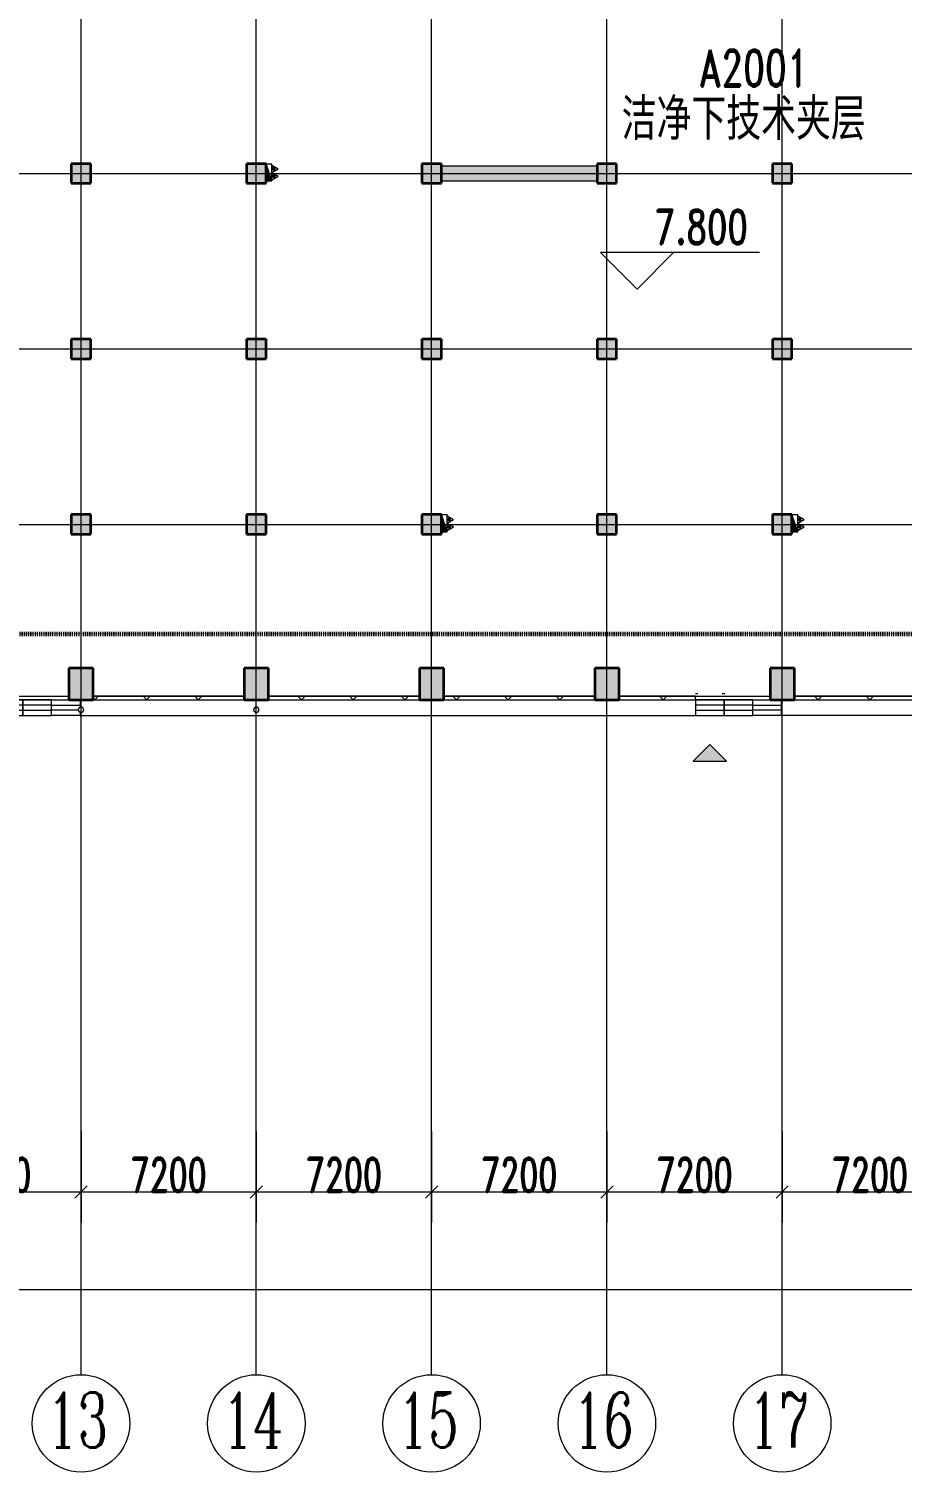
# Model space of a CAD drawing. Header units: millimetres. Extents: x -172041 to 399210, y -31706 to 192400.
# Drawn here: x 84258 to 120125, y -31706 to 27541 of the extents above; entities that cross this region are included whole.
import ezdxf

# ---------------------------------------------------------------- set-up
doc = ezdxf.new("R2010")
doc.units = ezdxf.units.MM
doc.linetypes.add('划线', pattern=[6.36, 3.18, -3.18])
doc.linetypes.add('轴网线', pattern=[22.04, 18.38, -1.83, 0, -1.83])
doc.layers.get('0').update_dxf_attribs({"color": 8})
doc.layers.get('Defpoints').update_dxf_attribs({"color": 8})
for name, color, linetype, lineweight in [('A-ANNO-DIMS', 8, 'Continuous', 9), ('A-ANNO-NOTE', 8, 'Continuous', 5), ('A-AREA', 8, 'Continuous', 5), ('A-AREA-IDEN', 8, 'Continuous', 9), ('A-DETL-GENF', 8, 'Continuous', 18), ('A-GLAZ', 8, 'Continuous', 5), ('A-WALL', 8, 'Continuous', 5), ('A-WALL-FNSH', 8, 'Continuous', 9), ('A-WALL-PATT', 8, 'Continuous', 9), ('M-EQPM', 8, 'Continuous', 5), ('P-PIPE', 8, 'Continuous', 5), ('S-COLS', 8, 'Continuous', 5), ('S-GRID', 8, 'Continuous', 9), ('S-GRID-IDEN', 8, 'Continuous', 9)]:
    doc.layers.add(name, color=color, linetype=linetype, lineweight=lineweight)
doc.styles.add('RomanC_1', font='romanc__.ttf', dxfattribs={"width": 0.65, "height": 2250})
doc.styles.add('RomanD', font='romand__.ttf', dxfattribs={"width": 0.7, "height": 1500})
doc.styles.add('RomanD_1', font='romand__.ttf', dxfattribs={"width": 0.7, "height": 1400})
doc.styles.add('RomanD_3', font='romand__.ttf', dxfattribs={"width": 0.65, "height": 1400})
doc.styles.add('仿宋_2', font='', dxfattribs={"width": 0.7, "height": 1500})
doc.styles.get('仿宋_2').set_extended_font_data('FangSong')
doc.dimstyles.new('第一_二道尺寸线', dxfattribs={"dimscale": 304.8, "dimtxt": 1405.004626, "dimasz": 1.64042, "dimexe": 4.10105, "dimexo": 0.0625, "dimgap": 0, "dimtad": 1, "dimdec": 0, "dimzin": 0, "dimdsep": 46, "dimtxsty": 'RomanD_3', "dimblk1": 'OBLIQUE', "dimblk2": 'OBLIQUE', "dimsah": 1, "dimcen": 0.09, "dimazin": 0, "dimtfac": 1, "dimtdec": 4, "dimtix": 1, "dimtmove": 0, "dimatfit": 3, "dimfxl": 8.2021, "dimfxlon": 1, "dimtvp": 1, "dimtolj": 1, "dimtzin": 0, "dimlwd": 18, "dimlwe": 18, "dimarcsym": 2})

# ---------------------------------------------------------------- blocks, each defined once
blk = doc.blocks.new('X-AR-F3-00-W-002_HLP2_rvt-1-LAY-2F-1_500-A')
at = {"layer": 'P-PIPE', "color": 96, "true_color": 0x007f00}
for centre, start, end in [((86400, -411), 0, 180), ((86400, -411), 180, 360), ((93600, -411), 0, 180), ((93600, -411), 180, 360)]:
    blk.add_arc(centre, 110, start, end, dxfattribs=at)
blk = doc.blocks.new('X-ST-F3-02-C-001_HLP2_rvt-1-LAY-2F-1_500-A')
at = {"layer": 'S-COLS', "true_color": 0xc0c0c0}
for points in [[(86800, 21200), (86800, 22000), (86000, 22000), (86000, 21200)], [(94000, 21200), (94000, 22000), (93200, 22000), (93200, 21200)], [(101200, 21200), (101200, 22000), (100400, 22000), (100400, 21200)], [(108400, 21200), (108400, 22000), (107600, 22000), (107600, 21200)], [(115600, 21200), (115600, 22000), (114800, 22000), (114800, 21200)], [(86000, 14000), (86800, 14000), (86800, 14800), (86000, 14800)], [(94000, 14000), (94000, 14800), (93200, 14800), (93200, 14000)], [(101200, 14000), (101200, 14800), (100400, 14800), (100400, 14000)], [(108400, 14000), (108400, 14800), (107600, 14800), (107600, 14000)], [(114800, 14000), (115600, 14000), (115600, 14800), (114800, 14800)], [(86800, 6800), (86800, 7600), (86000, 7600), (86000, 6800)], [(94000, 6800), (94000, 7600), (93200, 7600), (93200, 6800)], [(101200, 6800), (101200, 7600), (100400, 7600), (100400, 6800)], [(108400, 6800), (108400, 7600), (107600, 7600), (107600, 6800)], [(115600, 6800), (115600, 7600), (114800, 7600), (114800, 6800)], [(86900, 0), (86900, 1300), (85900, 1300), (85900, 0), (86360, 0)], [(93100, 0), (94100, 0), (94100, 1300), (93100, 1300), (93100, 40)], [(100300, 0), (101300, 0), (101300, 1300), (100300, 1300), (100300, 83)], [(108500, 0), (108500, 1300), (107500, 1300), (107500, 0)], [(115700, 0), (115700, 1300), (114700, 1300), (114700, 0), (115160, 0)]]:
    blk.add_hatch(color=9, dxfattribs=at).paths.add_polyline_path(points, flags=0)
at = {"layer": 'S-COLS', "color": 7, "lineweight": 35}
for p, q in [((86800, 22000), (86000, 22000)), ((86000, 22000), (86000, 21200)), ((86800, 21200), (86800, 22000)), ((94000, 22000), (93200, 22000)), ((93200, 22000), (93200, 21200)), ((94000, 21200), (94000, 22000)), ((101200, 22000), (100400, 22000)), ((100400, 22000), (100400, 21200)), ((101200, 21200), (101200, 22000)), ((108400, 22000), (107600, 22000)), ((107600, 22000), (107600, 21200)), ((108400, 21200), (108400, 22000)), ((115600, 22000), (114800, 22000)), ((114800, 22000), (114800, 21200)), ((115600, 21200), (115600, 22000)), ((86000, 21200), (86800, 21200)), ((93200, 21200), (94000, 21200)), ((100400, 21200), (101200, 21200)), ((107600, 21200), (108400, 21200)), ((114800, 21200), (115600, 21200)), ((86800, 14800), (86000, 14800)), ((86000, 14800), (86000, 14000)), ((86800, 14000), (86800, 14800)), ((94000, 14800), (93200, 14800)), ((93200, 14800), (93200, 14000)), ((94000, 14000), (94000, 14800)), ((101200, 14800), (100400, 14800)), ((100400, 14800), (100400, 14000)), ((101200, 14000), (101200, 14800)), ((108400, 14800), (107600, 14800)), ((107600, 14800), (107600, 14000)), ((108400, 14000), (108400, 14800)), ((115600, 14800), (114800, 14800)), ((114800, 14800), (114800, 14000)), ((115600, 14000), (115600, 14800)), ((86000, 14000), (86800, 14000)), ((93200, 14000), (94000, 14000)), ((100400, 14000), (101200, 14000)), ((107600, 14000), (108400, 14000)), ((114800, 14000), (115600, 14000)), ((86800, 7600), (86000, 7600)), ((86000, 7600), (86000, 6800)), ((86800, 6800), (86800, 7600)), ((94000, 7600), (93200, 7600)), ((93200, 7600), (93200, 6800)), ((94000, 6800), (94000, 7600)), ((101200, 7600), (100400, 7600)), ((100400, 7600), (100400, 6800)), ((101200, 6800), (101200, 7600)), ((108400, 7600), (107600, 7600)), ((107600, 7600), (107600, 6800)), ((108400, 6800), (108400, 7600)), ((115600, 7600), (114800, 7600)), ((114800, 7600), (114800, 6800)), ((115600, 6800), (115600, 7600)), ((86000, 6800), (86800, 6800)), ((93200, 6800), (94000, 6800)), ((100400, 6800), (101200, 6800)), ((107600, 6800), (108400, 6800)), ((114800, 6800), (115600, 6800)), ((86900, 1300), (85900, 1300)), ((85900, 1300), (85900, 0)), ((86900, 0), (86900, 1300)), ((94100, 1300), (93100, 1300)), ((93100, 1300), (93100, 0)), ((94100, 0), (94100, 1300)), ((101300, 1300), (100300, 1300)), ((100300, 1300), (100300, 0)), ((101300, 0), (101300, 1300)), ((108500, 1300), (107500, 1300)), ((107500, 1300), (107500, 0)), ((108500, 0), (108500, 1300)), ((115700, 1300), (114700, 1300)), ((114700, 1300), (114700, 0)), ((115700, 0), (115700, 1300)), ((85900, 0), (86900, 0)), ((93100, 0), (94100, 0)), ((100300, 0), (101300, 0)), ((107500, 0), (108500, 0)), ((114700, 0), (115700, 0))]:
    blk.add_line(p, q, dxfattribs=at)
blk = doc.blocks.new('三列窗 - XC3612-4606075-LAY-2F-1_500-A')
at = {"layer": 'A-GLAZ'}
for p, q in [((-1760, 187), (-1760, 325)), ((-1760, 325), (-587, 325)), ((-1693, 108), (-587, 108)), ((-587, 325), (-587, -325)), ((587, 325), (-587, 325)), ((-587, 325), (-587, -325)), ((587, 108), (-587, 108)), ((587, 325), (587, -325)), ((1760, 325), (587, 325)), ((587, -325), (587, 325)), ((1760, 108), (587, 108)), ((1760, -325), (1760, 325)), ((-1760, -325), (-1760, -15)), ((-587, -108), (-1760, -108)), ((-587, -325), (-1300, -325)), ((-587, -108), (587, -108)), ((-587, -325), (587, -325)), ((587, -108), (1760, -108)), ((587, -325), (1760, -325))]:
    blk.add_line(p, q, dxfattribs=at)
blk = doc.blocks.new('三列窗 - XC3612-V39-LAY-2F-1_500-A')
at = {"layer": 'A-GLAZ'}
for p, q in [((-1760, -325), (-1760, 325)), ((-1760, 325), (-587, 325)), ((-1760, 108), (-587, 108)), ((-587, 325), (-587, -325)), ((587, 325), (-587, 325)), ((-587, 325), (-587, -325)), ((587, 108), (-587, 108)), ((587, 325), (587, -325)), ((1760, 325), (587, 325)), ((587, -325), (587, 325)), ((1760, 108), (587, 108)), ((1760, -325), (1760, 325)), ((-587, -108), (-1760, -108)), ((-587, -325), (-1300, -325)), ((-587, -108), (587, -108)), ((-587, -325), (587, -325)), ((587, -108), (1760, -108)), ((587, -325), (1760, -325))]:
    blk.add_line(p, q, dxfattribs=at)
blk = doc.blocks.new('单扇固定窗 - C1212-4882769-LAY-2F-1_500-A')
at = {"layer": 'A-GLAZ'}
for p, q in [((-600, -55), (-500, -55)), ((500, -55), (600, -55))]:
    blk.add_line(p, q, dxfattribs=at)
blk = doc.blocks.new('室内消火栓箱_带灭火器__左右式_ - SG24D65-P-V55-LAY-2F-1_500-A')
at = {"layer": 'A-DETL-GENF', "lineweight": 5}
blk.add_hatch(color=256, dxfattribs=at).paths.add_polyline_path([(-350, -240), (350, 0), (-350, 0)], flags=0)
h = blk.add_hatch(color=256, dxfattribs=at)
h.paths.add_polyline_path([(-195, -370), (-105, -370), (-105, -280), (-195, -280)], flags=0)
h.paths.add_polyline_path([(105, -280), (105, -370), (195, -370), (195, -280)], flags=0)
for p, q in [((-350, -240), (350, 0)), ((-350, -240), (-350, 0)), ((-350, 0), (-350, -240)), ((-350, -240), (350, 0)), ((-350, -240), (350, -240)), ((-300, -240), (-150, -500)), ((-105, -280), (-195, -280)), ((-195, -280), (-195, -370)), ((-195, -370), (-105, -370)), ((0, -240), (-150, -500)), ((-105, -370), (-105, -280)), ((0, -240), (150, -500)), ((195, -280), (105, -280)), ((105, -280), (105, -370)), ((105, -370), (195, -370)), ((300, -240), (150, -500)), ((195, -370), (195, -280))]:
    blk.add_line(p, q, dxfattribs=at)
at = {"layer": 'M-EQPM'}
blk.add_line((350, 0), (350, -240), dxfattribs=at)
blk = doc.blocks.new('轴网 - 宽度系数 0_65-670068-LAY-2F-1_500-A')
at = {"layer": 'S-GRID-IDEN'}
blk.add_circle((0, 0), 4, dxfattribs=at)
blk = doc.blocks.new('高程点-说明仿宋-2 - 高程点-说明仿宋-2-1141479-LAY-2F-1_500-A')
at = {"layer": 'A-ANNO-NOTE', "lineweight": 18}
for p, q in [((10.06, 2.99), (-2.99, 2.99)), ((0, 0), (-2.99, 2.99)), ((0, 0), (2.99, 2.99))]:
    blk.add_line(p, q, dxfattribs=at)
blk = doc.blocks.new('_Oblique')
at = {"color": 0, "linetype": 'ByBlock', "lineweight": -2}
blk.add_line((-0.5, -0.5), (0.5, 0.5), dxfattribs=at)
blk = doc.blocks.new('DIMBLOCK141-LAY-2F-1_500-A')
at = {"layer": 'A-ANNO-DIMS', "color": 0, "lineweight": 18, "transparency": 16777216}
for p, q in [((79200, -17725.274274), (79200, -21456.224274)), ((86400, -17725.274274), (86400, -21456.224274)), ((79200, -20206.224274), (86400, -20206.224274))]:
    blk.add_line(p, q, dxfattribs=at)
at = {"layer": 'Defpoints', "color": 0, "transparency": 16777216}
for p in [(79200, -17706.224274), (86400, -17706.224274), (86400, -20206.224274)]:
    blk.add_point(p, dxfattribs=at)
at = {"layer": 'A-ANNO-DIMS', "color": 0, "lineweight": 18, "transparency": 16777216, "xscale": 500.0000000000001, "yscale": 500.0000000000001, "zscale": 500.0000000000001, "rotation": 180}
blk.add_blockref('_Oblique', (79200, -20206.224274), dxfattribs=at)
at = {"layer": 'A-ANNO-DIMS', "color": 0, "lineweight": 18, "transparency": 16777216, "xscale": 500.0000000000001, "yscale": 500.0000000000001, "zscale": 500.0000000000001}
blk.add_blockref('_Oblique', (86400, -20206.224274), dxfattribs=at)
at = {"layer": 'A-ANNO-DIMS', "color": 0, "lineweight": 18, "transparency": 16777216, "insert": (82800, -19506.224274), "char_height": 1400, "width": 3890.7820424, "attachment_point": 5, "style": 'RomanD_3'}
blk.add_mtext('\\A1;7200', dxfattribs=at)
blk = doc.blocks.new('DIMBLOCK142-LAY-2F-1_500-A')
at = {"layer": 'A-ANNO-DIMS', "color": 0, "lineweight": 18, "transparency": 16777216}
for p, q in [((86400, -17725.274274), (86400, -21456.224274)), ((93600, -17725.274274), (93600, -21456.224274)), ((86400, -20206.224274), (93600, -20206.224274))]:
    blk.add_line(p, q, dxfattribs=at)
at = {"layer": 'Defpoints', "color": 0, "transparency": 16777216}
for p in [(86400, -17706.224274), (93600, -17706.224274), (93600, -20206.224274)]:
    blk.add_point(p, dxfattribs=at)
at = {"layer": 'A-ANNO-DIMS', "color": 0, "lineweight": 18, "transparency": 16777216, "xscale": 500.0000000000001, "yscale": 500.0000000000001, "zscale": 500.0000000000001, "rotation": 180}
blk.add_blockref('_Oblique', (86400, -20206.224274), dxfattribs=at)
at = {"layer": 'A-ANNO-DIMS', "color": 0, "lineweight": 18, "transparency": 16777216, "xscale": 500.0000000000001, "yscale": 500.0000000000001, "zscale": 500.0000000000001}
blk.add_blockref('_Oblique', (93600, -20206.224274), dxfattribs=at)
at = {"layer": 'A-ANNO-DIMS', "color": 0, "lineweight": 18, "transparency": 16777216, "insert": (90000, -19506.224274), "char_height": 1400, "width": 3890.7820424, "attachment_point": 5, "style": 'RomanD_3'}
blk.add_mtext('\\A1;7200', dxfattribs=at)
blk = doc.blocks.new('DIMBLOCK143-LAY-2F-1_500-A')
at = {"layer": 'A-ANNO-DIMS', "color": 0, "lineweight": 18, "transparency": 16777216}
for p, q in [((93600, -17725.274274), (93600, -21456.224274)), ((100800, -17725.274274), (100800, -21456.224274)), ((93600, -20206.224274), (100800, -20206.224274))]:
    blk.add_line(p, q, dxfattribs=at)
at = {"layer": 'Defpoints', "color": 0, "transparency": 16777216}
for p in [(93600, -17706.224274), (100800, -17706.224274), (100800, -20206.224274)]:
    blk.add_point(p, dxfattribs=at)
at = {"layer": 'A-ANNO-DIMS', "color": 0, "lineweight": 18, "transparency": 16777216, "xscale": 500.0000000000001, "yscale": 500.0000000000001, "zscale": 500.0000000000001, "rotation": 180}
blk.add_blockref('_Oblique', (93600, -20206.224274), dxfattribs=at)
at = {"layer": 'A-ANNO-DIMS', "color": 0, "lineweight": 18, "transparency": 16777216, "xscale": 500.0000000000001, "yscale": 500.0000000000001, "zscale": 500.0000000000001}
blk.add_blockref('_Oblique', (100800, -20206.224274), dxfattribs=at)
at = {"layer": 'A-ANNO-DIMS', "color": 0, "lineweight": 18, "transparency": 16777216, "insert": (97200, -19506.224274), "char_height": 1400, "width": 3890.7820424, "attachment_point": 5, "style": 'RomanD_3'}
blk.add_mtext('\\A1;7200', dxfattribs=at)
blk = doc.blocks.new('DIMBLOCK144-LAY-2F-1_500-A')
at = {"layer": 'A-ANNO-DIMS', "color": 0, "lineweight": 18, "transparency": 16777216}
for p, q in [((100800, -17725.274274), (100800, -21456.224274)), ((108000, -17725.274274), (108000, -21456.224274)), ((100800, -20206.224274), (108000, -20206.224274))]:
    blk.add_line(p, q, dxfattribs=at)
at = {"layer": 'Defpoints', "color": 0, "transparency": 16777216}
for p in [(100800, -17706.224274), (108000, -17706.224274), (108000, -20206.224274)]:
    blk.add_point(p, dxfattribs=at)
at = {"layer": 'A-ANNO-DIMS', "color": 0, "lineweight": 18, "transparency": 16777216, "xscale": 500.0000000000001, "yscale": 500.0000000000001, "zscale": 500.0000000000001, "rotation": 180}
blk.add_blockref('_Oblique', (100800, -20206.224274), dxfattribs=at)
at = {"layer": 'A-ANNO-DIMS', "color": 0, "lineweight": 18, "transparency": 16777216, "xscale": 500.0000000000001, "yscale": 500.0000000000001, "zscale": 500.0000000000001}
blk.add_blockref('_Oblique', (108000, -20206.224274), dxfattribs=at)
at = {"layer": 'A-ANNO-DIMS', "color": 0, "lineweight": 18, "transparency": 16777216, "insert": (104400, -19506.224274), "char_height": 1400, "width": 3890.7820424, "attachment_point": 5, "style": 'RomanD_3'}
blk.add_mtext('\\A1;7200', dxfattribs=at)
blk = doc.blocks.new('DIMBLOCK145-LAY-2F-1_500-A')
at = {"layer": 'A-ANNO-DIMS', "color": 0, "lineweight": 18, "transparency": 16777216}
for p, q in [((108000, -17725.274274), (108000, -21456.224274)), ((115200, -17725.274274), (115200, -21456.224274)), ((108000, -20206.224274), (115200, -20206.224274))]:
    blk.add_line(p, q, dxfattribs=at)
at = {"layer": 'Defpoints', "color": 0, "transparency": 16777216}
for p in [(108000, -17706.224274), (115200, -17706.224274), (115200, -20206.224274)]:
    blk.add_point(p, dxfattribs=at)
at = {"layer": 'A-ANNO-DIMS', "color": 0, "lineweight": 18, "transparency": 16777216, "xscale": 500.0000000000001, "yscale": 500.0000000000001, "zscale": 500.0000000000001, "rotation": 180}
blk.add_blockref('_Oblique', (108000, -20206.224274), dxfattribs=at)
at = {"layer": 'A-ANNO-DIMS', "color": 0, "lineweight": 18, "transparency": 16777216, "xscale": 500.0000000000001, "yscale": 500.0000000000001, "zscale": 500.0000000000001}
blk.add_blockref('_Oblique', (115200, -20206.224274), dxfattribs=at)
at = {"layer": 'A-ANNO-DIMS', "color": 0, "lineweight": 18, "transparency": 16777216, "insert": (111600, -19506.224274), "char_height": 1400, "width": 3890.7820424, "attachment_point": 5, "style": 'RomanD_3'}
blk.add_mtext('\\A1;7200', dxfattribs=at)
blk = doc.blocks.new('DIMBLOCK146-LAY-2F-1_500-A')
at = {"layer": 'A-ANNO-DIMS', "color": 0, "lineweight": 18, "transparency": 16777216}
for p, q in [((115200, -17725.274274), (115200, -21456.224274)), ((122400, -17725.274274), (122400, -21456.224274)), ((115200, -20206.224274), (122400, -20206.224274))]:
    blk.add_line(p, q, dxfattribs=at)
at = {"layer": 'Defpoints', "color": 0, "transparency": 16777216}
for p in [(115200, -17706.224274), (122400, -17706.224274), (122400, -20206.224274)]:
    blk.add_point(p, dxfattribs=at)
at = {"layer": 'A-ANNO-DIMS', "color": 0, "lineweight": 18, "transparency": 16777216, "xscale": 500.0000000000001, "yscale": 500.0000000000001, "zscale": 500.0000000000001, "rotation": 180}
blk.add_blockref('_Oblique', (115200, -20206.224274), dxfattribs=at)
at = {"layer": 'A-ANNO-DIMS', "color": 0, "lineweight": 18, "transparency": 16777216, "xscale": 500.0000000000001, "yscale": 500.0000000000001, "zscale": 500.0000000000001}
blk.add_blockref('_Oblique', (122400, -20206.224274), dxfattribs=at)
at = {"layer": 'A-ANNO-DIMS', "color": 0, "lineweight": 18, "transparency": 16777216, "insert": (118800, -19506.224274), "char_height": 1400, "width": 3890.7820424, "attachment_point": 5, "style": 'RomanD_3'}
blk.add_mtext('\\A1;7200', dxfattribs=at)
blk = doc.blocks.new('DIMBLOCK170-LAY-2F-1_500-A')
at = {"layer": 'A-ANNO-DIMS', "color": 0, "lineweight": 18, "transparency": 16777216}
for p, q in [((-300, -21725.274274), (-300, -25456.224274)), ((293100, -21725.274274), (293100, -25456.224274)), ((-300, -24206.224274), (293100, -24206.224274))]:
    blk.add_line(p, q, dxfattribs=at)
at = {"layer": 'Defpoints', "color": 0, "transparency": 16777216}
for p in [(-300, -21706.224274), (293100, -21706.224274), (293100, -24206.224274)]:
    blk.add_point(p, dxfattribs=at)
at = {"layer": 'A-ANNO-DIMS', "color": 0, "lineweight": 18, "transparency": 16777216, "xscale": 500.0000000000001, "yscale": 500.0000000000001, "zscale": 500.0000000000001, "rotation": 180}
blk.add_blockref('_Oblique', (-300, -24206.224274), dxfattribs=at)
at = {"layer": 'A-ANNO-DIMS', "color": 0, "lineweight": 18, "transparency": 16777216, "xscale": 500.0000000000001, "yscale": 500.0000000000001, "zscale": 500.0000000000001}
blk.add_blockref('_Oblique', (293100, -24206.224274), dxfattribs=at)
at = {"layer": 'A-ANNO-DIMS', "color": 0, "lineweight": 18, "transparency": 16777216, "insert": (146400, -23506.224274), "char_height": 1400, "width": 5836.1730636, "attachment_point": 5, "style": 'RomanD_3'}
blk.add_mtext('\\A1;293400', dxfattribs=at)

msp = doc.modelspace()

# ---------------------------------------------------------------- hatches: boundary and pattern name
at = {"layer": 'A-ANNO-NOTE'}
msp.add_hatch(color=256, dxfattribs=at).paths.add_polyline_path([(111640, -2520), (112916, -2520), (112226.7, -1830.7), (111537.3, -2520)], flags=0)
at = {"layer": 'A-WALL-PATT', "lineweight": 5}
msp.add_hatch(color=256, dxfattribs=at).paths.add_polyline_path([(107600, 21300), (107600, 21900), (101200, 21900), (101200, 21300)], flags=0)
h = msp.add_hatch(dxfattribs=at)
h.set_pattern_fill('FP_12', color=256, style=0, pattern_type=2)
h.set_pattern_definition([(45, (-5e-09, 2e-10), (-1060.66, 1060.66), []), (135, (-5e-09, 2e-10), (-1060.66, -1060.66), [])])
h.paths.add_polyline_path([(130100, 0), (136300, 0), (136300, 150), (130100, 150), (130100, 88.6)], flags=0)
h.paths.add_polyline_path([(3121.1, 0), (6700, 0), (6700, 150), (1450, 150), (1450, 0)], flags=0)
h.paths.add_polyline_path([(7700, 0), (13900, 0), (13900, 150), (7700, 150), (7700, 104.9)], flags=0)
h.paths.add_polyline_path([(14900, 0), (21100, 0), (21100, 150), (14900, 150), (14900, 61.8)], flags=0)
h.paths.add_polyline_path([(22100, 0), (25240, 1), (25240, 150), (22100, 150), (22100, 18.8)], flags=0)
h.paths.add_polyline_path([(29300, 0), (35500, 0), (35500, 150), (29300, 150), (29300, 3.2)], flags=0)
h.paths.add_polyline_path([(241056.2, 0), (244175, 0), (244175, 150), (238100, 150), (238100, 0)], flags=0)
h.paths.add_polyline_path([(36500, 0), (42700, 0), (42700, 150), (36500, 150), (36500, 45.9)], flags=0)
h.paths.add_polyline_path([(43700, 0), (49900, 0), (49900, 150), (43700, 150), (43700, 88.6)], flags=0)
h.paths.add_polyline_path([(233846.1, 0), (237100, 0), (237100, 150), (230900, 150), (230900, 0)], flags=0)
h.paths.add_polyline_path([(50900, 0), (54040, 1), (54040, 150), (50900, 150), (50900, 131.4)], flags=0)
h.paths.add_polyline_path([(58100, 0), (64300, 0), (64300, 150), (58100, 150), (58100, 3.2)], flags=0)
h.paths.add_polyline_path([(226840, 0), (226840, 150), (223700, 150), (223700, 0), (226635.9, 0)], flags=0)
h.paths.add_polyline_path([(65300, 0), (71500, 0), (71500, 150), (65300, 150), (65300, 45.9)], flags=0)
h.paths.add_polyline_path([(72500, 0), (78700, 0), (78700, 150), (72500, 150), (72500, 88.6)], flags=0)
h.paths.add_polyline_path([(222700, 0), (222700, 150), (216500, 150), (216500, 0), (219425.8, 0)], flags=0)
h.paths.add_polyline_path([(79700, 0), (82840, 1), (82840, 150), (79700, 150), (79700, 131.4)], flags=0)
h.paths.add_polyline_path([(86900, 0), (93100, 0), (93100, 150), (86900, 150), (86900, 3.2)], flags=0)
h.paths.add_polyline_path([(215500, 0), (215500, 150), (209300, 150), (209300, 0), (212215.6, 0)], flags=0)
h.paths.add_polyline_path([(94100, 0), (100300, 0), (100300, 150), (94100, 150), (94100, 45.9)], flags=0)
h.paths.add_polyline_path([(101300, 0), (107500, 0), (107500, 150), (101300, 150), (101300, 88.6)], flags=0)
h.paths.add_polyline_path([(208300, 0), (208300, 150), (202100, 150), (202100, 0), (205005.5, 0)], flags=0)
h.paths.add_polyline_path([(108500, 0), (111640, 1), (111640, 150), (108500, 150), (108500, 131.4)], flags=0)
h.paths.add_polyline_path([(115700, 0), (121900, 0), (121900, 150), (115700, 150), (115700, 3.2)], flags=0)
h.paths.add_polyline_path([(197795.3, 0), (198040, 1), (198040, 150), (194900, 150), (194900, 0)], flags=0)
h.paths.add_polyline_path([(122900, 0), (129100, 0), (129100, 150), (122900, 150), (122900, 45.9)], flags=0)
h.paths.add_polyline_path([(193900, 0), (193900, 150), (187700, 150), (187700, 0), (190585.2, 0)], flags=0)
h.paths.add_polyline_path([(186700, 0), (186700, 150), (180500, 150), (180500, 0), (183375, 0)], flags=0)
h.paths.add_polyline_path([(137300, 0), (140440, 1), (140440, 150), (137300, 150), (137300, 131.4)], flags=0)
h.paths.add_polyline_path([(144500, 0), (150700, 0), (150700, 150), (144500, 150), (144500, 3.2)], flags=0)
h.paths.add_polyline_path([(179500, 0), (179500, 150), (173300, 150), (173300, 0), (176164.8, 0)], flags=0)
h.paths.add_polyline_path([(151700, 0), (157900, 0), (157900, 150), (151700, 150), (151700, 45.9)], flags=0)
h.paths.add_polyline_path([(158900, 0), (165100, 0), (165100, 150), (158900, 150), (158900, 88.6)], flags=0)
h.paths.add_polyline_path([(166100, 0), (169240, 1), (169240, 150), (166100, 150), (166100, 131.4)], flags=0)

# ---------------------------------------------------------------- linework, layer by layer
at = {"layer": 'A-ANNO-NOTE', "lineweight": 18}
for p, q in [((112226.7, -1830.7), (111537.3, -2520)), ((112916, -2520), (112226.7, -1830.7)), ((111537.3, -2520), (112916, -2520))]:
    msp.add_line(p, q, dxfattribs=at)
at = {"layer": 'A-AREA', "linetype": '划线', "lineweight": 60}
msp.add_line((64800, 2700), (159575, 2700), dxfattribs=at)
at = {"layer": 'A-WALL', "lineweight": 9}
for p, q in [((107600, 21900), (101200, 21900)), ((101200, 21300), (107600, 21300)), ((93100, 150), (86900, 150)), ((100300, 150), (94100, 150)), ((107500, 150), (101300, 150)), ((111640, 150), (108500, 150)), ((111640, 1), (111640, 150)), ((121900, 150), (115700, 150)), ((86900, 0), (93100, 0)), ((94100, 0), (100300, 0)), ((101300, 0), (107500, 0)), ((108500, 0), (111640, 0)), ((115700, 0), (121900, 0))]:
    msp.add_line(p, q, dxfattribs=at)
at = {"layer": 'A-WALL'}
for p, q in [((79700, 150), (85900, 150)), ((86900, 150), (93100, 150)), ((94100, 150), (100300, 150)), ((101300, 150), (107500, 150)), ((108500, 150), (114700, 150)), ((111640, 150), (112840, 150)), ((115700, 150), (121900, 150))]:
    msp.add_line(p, q, dxfattribs=at)
at = {"layer": 'A-WALL-FNSH', "lineweight": 5}
for p, q in [((86360, -650), (111640, -650)), ((140440, -650), (115160, -650))]:
    msp.add_line(p, q, dxfattribs=at)
at = {"layer": 'S-GRID', "linetype": '轴网线'}
for p, q in [((86400, -17706.2), (86400, 174400)), ((93600, -17706.2), (93600, 174400)), ((100800, -17706.2), (100800, 174400)), ((108000, -17706.2), (108000, 174400)), ((115200, -17706.2), (115200, 174400)), ((-16000, 21600), (308800, 21600)), ((-16000, 14400), (308800, 14400)), ((-16000, 7200), (308800, 7200)), ((-16000, 0), (308800, 0))]:
    msp.add_line(p, q, dxfattribs=at)
at = {"layer": 'S-GRID'}
for p, q in [((86400, -27706.2), (86400, -17706.2)), ((93600, -27706.2), (93600, -17706.2)), ((100800, -27706.2), (100800, -17706.2)), ((108000, -27706.2), (108000, -17706.2)), ((115200, -27706.2), (115200, -17706.2))]:
    msp.add_line(p, q, dxfattribs=at)

# ---------------------------------------------------------------- block references
at = {"lineweight": 5}
for name in ['X-AR-F3-00-W-002_HLP2_rvt-1-LAY-2F-1_500-A', 'X-ST-F3-02-C-001_HLP2_rvt-1-LAY-2F-1_500-A']:
    msp.add_blockref(name, (0, 0), dxfattribs=at)
at = {"layer": 'A-ANNO-NOTE', "lineweight": 18, "xscale": 500, "yscale": 500, "zscale": 500}
msp.add_blockref('高程点-说明仿宋-2 - 高程点-说明仿宋-2-1141479-LAY-2F-1_500-A', (109236.1, 16860), dxfattribs=at)
at = {"layer": 'A-GLAZ', "rotation": 180}
for name, p in [('单扇固定窗 - C1212-4882769-LAY-2F-1_500-A', (112240, 195)), ('三列窗 - XC3612-4606075-LAY-2F-1_500-A', (84600, -325)), ('三列窗 - XC3612-V39-LAY-2F-1_500-A', (113400, -325))]:
    msp.add_blockref(name, p, dxfattribs=at)
at = {"layer": 'M-EQPM', "rotation": 89.9999999999999}
for p in [(94000, 21650), (101200, 7250), (115600, 7250)]:
    msp.add_blockref('室内消火栓箱_带灭火器__左右式_ - SG24D65-P-V55-LAY-2F-1_500-A', p, dxfattribs=at)
at = {"layer": 'S-GRID-IDEN', "xscale": 499.9999999999995, "yscale": 499.9999999999995, "zscale": 499.9999999999995}
for p in [(86400, -29706.2), (93600, -29706.2), (100800, -29706.2), (108000, -29706.2), (115200, -29706.2)]:
    msp.add_blockref('轴网 - 宽度系数 0_65-670068-LAY-2F-1_500-A', p, dxfattribs=at)

# ---------------------------------------------------------------- texts
at = {"layer": 'A-ANNO-NOTE', "lineweight": 9, "insert": (109966.8, 20109), "char_height": 1400, "width": 5106.749, "attachment_point": 1, "style": 'RomanD_1'}
msp.add_mtext('7.800', dxfattribs=at)
at = {"layer": 'A-AREA-IDEN', "char_height": 1500, "attachment_point": 1}
for s, insert, width, style in [('A2001', (111793.7, 26681.2), 6032.698, 'RomanD'), ('洁净下技术夹层', (108604.7, 24647.1), 13748.941, '仿宋_2')]:
    msp.add_mtext(s, dxfattribs=dict(at, insert=insert, width=width, style=style))
at = {"layer": 'S-GRID-IDEN', "char_height": 2250, "width": 3335.02, "attachment_point": 1, "style": 'RomanC_1'}
for s, insert in [('13', (85005.5, -28441.6)), ('14', (92205.5, -28441.6)), ('15', (99405.5, -28441.6)), ('16', (106605.5, -28441.6)), ('17', (113805.5, -28441.6))]:
    msp.add_mtext(s, dxfattribs=dict(at, insert=insert))

# ---------------------------------------------------------------- dimensions: what is measured, and where the dimension line sits
at = {"layer": 'A-ANNO-DIMS', "lineweight": 18}
for base, p1, p2, override, picture, middle in [((86400, -20206.2), (79200, -17706.2), (86400, -17706.2), {"dimpost": '<>', "dimfxl": 7200}, 'DIMBLOCK141-LAY-2F-1_500-A', (82800, -19506.2)), ((93600, -20206.2), (86400, -17706.2), (93600, -17706.2), {"dimpost": '<>', "dimfxl": 7200}, 'DIMBLOCK142-LAY-2F-1_500-A', (90000, -19506.2)), ((100800, -20206.2), (93600, -17706.2), (100800, -17706.2), {"dimpost": '<>', "dimfxl": 7200}, 'DIMBLOCK143-LAY-2F-1_500-A', (97200, -19506.2)), ((108000, -20206.2), (100800, -17706.2), (108000, -17706.2), {"dimpost": '<>', "dimfxl": 7200}, 'DIMBLOCK144-LAY-2F-1_500-A', (104400, -19506.2)), ((115200, -20206.2), (108000, -17706.2), (115200, -17706.2), {"dimpost": '<>', "dimfxl": 7200}, 'DIMBLOCK145-LAY-2F-1_500-A', (111600, -19506.2)), ((122400, -20206.2), (115200, -17706.2), (122400, -17706.2), {"dimpost": '<>', "dimfxl": 7200}, 'DIMBLOCK146-LAY-2F-1_500-A', (118800, -19506.2)), ((293100, -24206.2), (-300, -21706.2), (293100, -21706.2), {"dimpost": '<>', "dimfxl": 293400}, 'DIMBLOCK170-LAY-2F-1_500-A', (146400, -23506.2))]:
    dim = msp.add_linear_dim(base=base, p1=p1, p2=p2, dimstyle='第一_二道尺寸线', override=override, dxfattribs=at)
    dim.commit()
    dim.dimension.update_dxf_attribs({"geometry": picture, "text_midpoint": middle})

doc.saveas('drawing.dxf')
